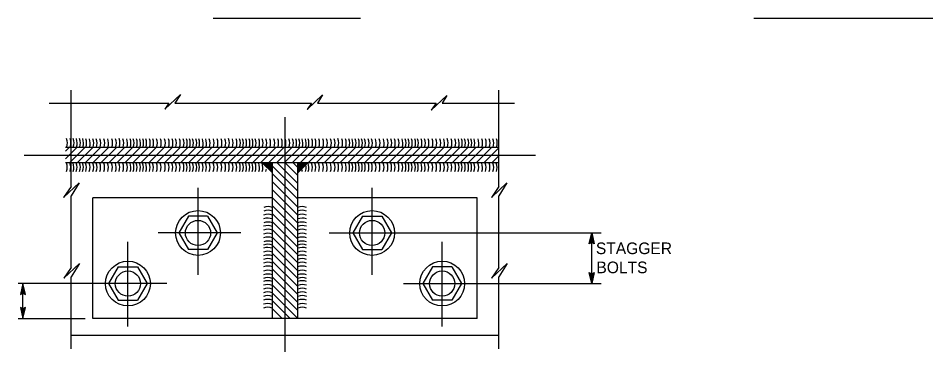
# Model space of a CAD drawing. Extents: x 0 to 2.83, y 0 to 1.83.
# Drawn here: x 1.269 to 2.185, y 0.852 to 1.187 of the extents above; entities that cross this region are included whole.
import ezdxf

# ---------------------------------------------------------------- set-up
doc = ezdxf.new("R2010")
doc.units = 0
for name, color, linetype in [('201 Center and Station Line', 7, 'Continuous'), ('212 Leaders and Dim Lines', 7, 'Continuous'), ('214 Text and Titles', 7, 'Continuous'), ('223 Existing Steel', 7, 'Continuous')]:
    doc.layers.add(name, color=color, linetype=linetype)

msp = doc.modelspace()

# ---------------------------------------------------------------- linework, layer by layer
at = {"layer": '201 Center and Station Line'}
for p, q in [((1.53622, 0.85194), (1.53622, 1.0874)), ((1.78718, 1.04892), (1.27496, 1.04892)), ((1.44904, 0.92893), (1.44904, 1.01628)), ((1.62341, 0.92893), (1.62341, 1.01628)), ((1.49206, 0.97111), (1.40907, 0.97111)), ((1.58039, 0.97111), (1.85272, 0.97111)), ((1.37883, 0.87716), (1.37883, 0.96236)), ((1.69362, 0.87716), (1.69362, 0.96236)), ((1.41775, 0.92033), (1.26903, 0.92033)), ((1.6547, 0.92033), (1.85272, 0.92033))]:
    msp.add_line(p, q, dxfattribs=at)
at = {"layer": '212 Leaders and Dim Lines'}
for p, q in [((1.84091, 0.96012), (1.84336, 0.97111)), ((1.84336, 0.97111), (1.84336, 0.97111)), ((1.84336, 0.97111), (1.8458, 0.96012)), ((1.84336, 0.92033), (1.84336, 0.97111)), ((1.84156, 0.96052), (1.84336, 0.96858)), ((1.84222, 0.96095), (1.84336, 0.96605)), ((1.84285, 0.96127), (1.84336, 0.96352)), ((1.84336, 0.96605), (1.84451, 0.96088)), ((1.84336, 0.96352), (1.84385, 0.96131)), ((1.84337, 0.96856), (1.84514, 0.96055)), ((1.84336, 0.96159), (1.84091, 0.96012)), ((1.84091, 0.96012), (1.84091, 0.96012)), ((1.8458, 0.96012), (1.84336, 0.96159)), ((1.8458, 0.96012), (1.8458, 0.96012)), ((1.84336, 0.92033), (1.84093, 0.93131)), ((1.84093, 0.93131), (1.84093, 0.93131)), ((1.84093, 0.93131), (1.84336, 0.92985)), ((1.84336, 0.92288), (1.84159, 0.93088)), ((1.84337, 0.92538), (1.84222, 0.93056)), ((1.84337, 0.92792), (1.84288, 0.93013)), ((1.84336, 0.92985), (1.84582, 0.93131)), ((1.84582, 0.93131), (1.84336, 0.92033)), ((1.84517, 0.93092), (1.84337, 0.92285)), ((1.84451, 0.93049), (1.84337, 0.92538)), ((1.84387, 0.93017), (1.84337, 0.92792)), ((1.84582, 0.93131), (1.84582, 0.93131)), ((1.27372, 0.92033), (1.27128, 0.90934)), ((1.27372, 0.91778), (1.27194, 0.90977)), ((1.27617, 0.90934), (1.27372, 0.92033)), ((1.27372, 0.92033), (1.27372, 0.92033)), ((1.27372, 0.88525), (1.27372, 0.92033)), ((1.27552, 0.90974), (1.27372, 0.9178)), ((1.84336, 0.92033), (1.84336, 0.92033)), ((1.27128, 0.90934), (1.27372, 0.91081)), ((1.27128, 0.90934), (1.27128, 0.90934)), ((1.27373, 0.91527), (1.27258, 0.9101)), ((1.27373, 0.91274), (1.27324, 0.91053)), ((1.27372, 0.91081), (1.27617, 0.90934)), ((1.27487, 0.91017), (1.27373, 0.91527)), ((1.27423, 0.91049), (1.27373, 0.91274)), ((1.27617, 0.90934), (1.27617, 0.90934)), ((1.27372, 0.89477), (1.27127, 0.89624)), ((1.27127, 0.89624), (1.27127, 0.89624)), ((1.27127, 0.89624), (1.27372, 0.88525)), ((1.27192, 0.89584), (1.27372, 0.88777)), ((1.27258, 0.89541), (1.27372, 0.89031)), ((1.27321, 0.89509), (1.27372, 0.89284)), ((1.27372, 0.88525), (1.27616, 0.89624)), ((1.27616, 0.89624), (1.27372, 0.89477)), ((1.27372, 0.89031), (1.27487, 0.89548)), ((1.27372, 0.89284), (1.27421, 0.89505)), ((1.27373, 0.8878), (1.2755, 0.8958)), ((1.27616, 0.89624), (1.27616, 0.89624)), ((1.26903, 0.88525), (1.33595, 0.88525)), ((1.27372, 0.88525), (1.27372, 0.88525))]:
    msp.add_line(p, q, dxfattribs=at)
at = {"layer": '214 Text and Titles'}
for p, q in [((1.46422, 1.1865), (1.61192, 1.1865)), ((2.0058, 1.1865), (2.18491, 1.1865))]:
    msp.add_line(p, q, dxfattribs=at)
at = {"layer": '223 Existing Steel'}
for p, q in [((1.32201, 1.01766), (1.32201, 1.11442)), ((1.41587, 1.09538), (1.43145, 1.11008)), ((1.43145, 1.11008), (1.42596, 1.10115)), ((1.55826, 1.09489), (1.57383, 1.10959)), ((1.57383, 1.10959), (1.56865, 1.10115)), ((1.6826, 1.09416), (1.69818, 1.10886)), ((1.69818, 1.10886), (1.69344, 1.10115)), ((1.75044, 1.01766), (1.75044, 1.11442)), ((1.30003, 1.10115), (1.41984, 1.10115)), ((1.41984, 1.10115), (1.41587, 1.09538)), ((1.42596, 1.10115), (1.56256, 1.10115)), ((1.56256, 1.10115), (1.55826, 1.09489)), ((1.56865, 1.10115), (1.68741, 1.10115)), ((1.68741, 1.10115), (1.6826, 1.09416)), ((1.69344, 1.10115), (1.76592, 1.10115)), ((1.75044, 1.05681), (1.31638, 1.05681)), ((1.31638, 1.04543), (1.32777, 1.05681)), ((1.31638, 1.05331), (1.31988, 1.05681)), ((1.32019, 1.04135), (1.33566, 1.05681)), ((1.32808, 1.04135), (1.34355, 1.05681)), ((1.33597, 1.04135), (1.35144, 1.05681)), ((1.34385, 1.04135), (1.35933, 1.05681)), ((1.35181, 1.04135), (1.36728, 1.05681)), ((1.35986, 1.04135), (1.37533, 1.05681)), ((1.36782, 1.04135), (1.38329, 1.05681)), ((1.37578, 1.04135), (1.39125, 1.05681)), ((1.38373, 1.04135), (1.39921, 1.05681)), ((1.39169, 1.04135), (1.40716, 1.05681)), ((1.39965, 1.04135), (1.41513, 1.05681)), ((1.4076, 1.04135), (1.42307, 1.05681)), ((1.41556, 1.04135), (1.43103, 1.05681)), ((1.42352, 1.04135), (1.43899, 1.05681)), ((1.43147, 1.04135), (1.44694, 1.05681)), ((1.43943, 1.04135), (1.4549, 1.05681)), ((1.44738, 1.04135), (1.46285, 1.05681)), ((1.45534, 1.04135), (1.47081, 1.05681)), ((1.46328, 1.04135), (1.47875, 1.05681)), ((1.47171, 1.04135), (1.48718, 1.05681)), ((1.47966, 1.04135), (1.49514, 1.05681)), ((1.48762, 1.04135), (1.50309, 1.05681)), ((1.49567, 1.04135), (1.51114, 1.05681)), ((1.50363, 1.04135), (1.5191, 1.05681)), ((1.51159, 1.04135), (1.52706, 1.05681)), ((1.51954, 1.04135), (1.53502, 1.05681)), ((1.5275, 1.04135), (1.54297, 1.05681)), ((1.53546, 1.04135), (1.55094, 1.05681)), ((1.54341, 1.04135), (1.55888, 1.05681)), ((1.55137, 1.04135), (1.56684, 1.05681)), ((1.55932, 1.04135), (1.5748, 1.05681)), ((1.56728, 1.04135), (1.58275, 1.05681)), ((1.57524, 1.04135), (1.59071, 1.05681)), ((1.58319, 1.04135), (1.59866, 1.05681)), ((1.59115, 1.04135), (1.60662, 1.05681)), ((1.59909, 1.04135), (1.61456, 1.05681)), ((1.60773, 1.04135), (1.6232, 1.05681)), ((1.61567, 1.04135), (1.63114, 1.05681)), ((1.6241, 1.04135), (1.63957, 1.05681)), ((1.63205, 1.04135), (1.64753, 1.05681)), ((1.64001, 1.04135), (1.65548, 1.05681)), ((1.64806, 1.04135), (1.66353, 1.05681)), ((1.65602, 1.04135), (1.67149, 1.05681)), ((1.66398, 1.04135), (1.67945, 1.05681)), ((1.67193, 1.04135), (1.68741, 1.05681)), ((1.67989, 1.04135), (1.69536, 1.05681)), ((1.68785, 1.04135), (1.70333, 1.05681)), ((1.6958, 1.04135), (1.71127, 1.05681)), ((1.70376, 1.04135), (1.71923, 1.05681)), ((1.71171, 1.04135), (1.72719, 1.05681)), ((1.71967, 1.04135), (1.73514, 1.05681)), ((1.72756, 1.04135), (1.74303, 1.05681)), ((1.73545, 1.04135), (1.75044, 1.05634)), ((1.74333, 1.04135), (1.75044, 1.04845)), ((1.75044, 1.04135), (1.31638, 1.04135)), ((1.51372, 1.04118), (1.52357, 1.03135)), ((1.51434, 1.04119), (1.52357, 1.03199)), ((1.51498, 1.04119), (1.52357, 1.03262)), ((1.51562, 1.04119), (1.52357, 1.03326)), ((1.51625, 1.04119), (1.52357, 1.0339)), ((1.51689, 1.04119), (1.52357, 1.03453)), ((1.51753, 1.04119), (1.52357, 1.03516)), ((1.51816, 1.04119), (1.52357, 1.0358)), ((1.5188, 1.04119), (1.52357, 1.03644)), ((1.51944, 1.04119), (1.52357, 1.03707)), ((1.52008, 1.04119), (1.52357, 1.03771)), ((1.52071, 1.04119), (1.52357, 1.03834)), ((1.52135, 1.04119), (1.52357, 1.03898)), ((1.52199, 1.04119), (1.52357, 1.03962)), ((1.52262, 1.04119), (1.52357, 1.04025)), ((1.52326, 1.04119), (1.52357, 1.04089)), ((1.52357, 0.88525), (1.52357, 1.04135)), ((1.54888, 1.01293), (1.52357, 1.03824)), ((1.54888, 1.02088), (1.52842, 1.04135)), ((1.54888, 1.02885), (1.53638, 1.04135)), ((1.54888, 1.0368), (1.54434, 1.04135)), ((1.54888, 0.88525), (1.54888, 1.04135)), ((1.55811, 1.04119), (1.54888, 1.03199)), ((1.55747, 1.04119), (1.54888, 1.03262)), ((1.55683, 1.04119), (1.54888, 1.03326)), ((1.5562, 1.04119), (1.54888, 1.0339)), ((1.55556, 1.04119), (1.54888, 1.03453)), ((1.55492, 1.04119), (1.54888, 1.03516)), ((1.55428, 1.04119), (1.54888, 1.0358)), ((1.55365, 1.04119), (1.54888, 1.03644)), ((1.55301, 1.04119), (1.54888, 1.03707)), ((1.55237, 1.04119), (1.54888, 1.03771)), ((1.55174, 1.04119), (1.54888, 1.03834)), ((1.5511, 1.04119), (1.54888, 1.03898)), ((1.55046, 1.04119), (1.54888, 1.03962)), ((1.54983, 1.04119), (1.54888, 1.04025)), ((1.54919, 1.04119), (1.54888, 1.04089)), ((1.55873, 1.04118), (1.54888, 1.03135)), ((1.54888, 1.00497), (1.52357, 1.03028)), ((1.31441, 1.00663), (1.32999, 1.02133)), ((1.32201, 1.01766), (1.31441, 1.00663)), ((1.32999, 1.02133), (1.32201, 1.00833)), ((1.54888, 0.99701), (1.52357, 1.02233)), ((1.74284, 1.00663), (1.75842, 1.02133)), ((1.75044, 1.01766), (1.74284, 1.00663)), ((1.75842, 1.02133), (1.75044, 1.00833)), ((1.32201, 0.9364), (1.32201, 1.00833)), ((1.54888, 0.98906), (1.52357, 1.01437)), ((1.75044, 0.9364), (1.75044, 1.00833)), ((1.34372, 0.88525), (1.34372, 1.00619)), ((1.52357, 1.00619), (1.34372, 1.00619)), ((1.54888, 0.98087), (1.52357, 1.00618)), ((1.72873, 1.00619), (1.54888, 1.00619)), ((1.72873, 0.88525), (1.72873, 1.00619)), ((1.54888, 0.97292), (1.52357, 0.99823)), ((1.54888, 0.96496), (1.52357, 0.99027)), ((1.43937, 0.98785), (1.4297, 0.97111)), ((1.4587, 0.98785), (1.43937, 0.98785)), ((1.4587, 0.98785), (1.46837, 0.97111)), ((1.54888, 0.957), (1.52357, 0.98232)), ((1.61375, 0.98785), (1.60408, 0.97111)), ((1.61375, 0.98785), (1.63308, 0.98785)), ((1.63308, 0.98785), (1.64275, 0.97111)), ((1.4297, 0.97111), (1.43937, 0.95437)), ((1.46837, 0.97111), (1.4587, 0.95437)), ((1.54888, 0.94905), (1.52357, 0.97436)), ((1.60408, 0.97111), (1.61375, 0.95437)), ((1.64275, 0.97111), (1.63308, 0.95437)), ((1.54888, 0.94118), (1.52357, 0.9665)), ((1.4587, 0.95437), (1.43937, 0.95437)), ((1.54888, 0.93323), (1.52357, 0.95854)), ((1.61375, 0.95437), (1.63308, 0.95437)), ((1.54888, 0.92528), (1.52357, 0.95059)), ((1.31469, 0.92578), (1.33027, 0.94048)), ((1.32201, 0.9364), (1.31469, 0.92578)), ((1.33027, 0.94048), (1.32201, 0.92702)), ((1.36916, 0.93707), (1.35949, 0.92033)), ((1.36916, 0.93707), (1.38849, 0.93707)), ((1.38849, 0.93707), (1.39816, 0.92033)), ((1.54888, 0.91732), (1.52357, 0.94263)), ((1.54888, 0.90936), (1.52357, 0.93468)), ((1.68396, 0.93707), (1.67429, 0.92033)), ((1.70329, 0.93707), (1.68396, 0.93707)), ((1.70329, 0.93707), (1.71296, 0.92033)), ((1.74313, 0.92578), (1.7587, 0.94048)), ((1.75044, 0.9364), (1.74313, 0.92578)), ((1.7587, 0.94048), (1.75044, 0.92702)), ((1.32201, 0.85497), (1.32201, 0.92702)), ((1.54888, 0.90141), (1.52357, 0.92672)), ((1.75044, 0.85497), (1.75044, 0.92702)), ((1.35949, 0.92033), (1.36916, 0.90359)), ((1.39816, 0.92033), (1.38849, 0.90359)), ((1.54888, 0.89346), (1.52357, 0.91877)), ((1.67429, 0.92033), (1.68396, 0.90359)), ((1.71296, 0.92033), (1.70329, 0.90359)), ((1.54913, 0.88525), (1.52357, 0.91082)), ((1.36916, 0.90359), (1.38849, 0.90359)), ((1.54118, 0.88525), (1.52357, 0.90286)), ((1.70329, 0.90359), (1.68396, 0.90359)), ((1.53322, 0.88525), (1.52357, 0.8949)), ((1.72873, 0.88525), (1.34372, 0.88525)), ((1.75044, 0.86838), (1.32201, 0.86838))]:
    msp.add_line(p, q, dxfattribs=at)
for centre, radius in [((1.44904, 0.97111), 0.02246), ((1.62341, 0.97111), 0.02246), ((1.44904, 0.97111), 0.01262), ((1.62341, 0.97111), 0.01262), ((1.37883, 0.92033), 0.02246), ((1.69362, 0.92033), 0.02246), ((1.37883, 0.92033), 0.01262), ((1.69362, 0.92033), 0.01262)]:
    msp.add_circle(centre, radius, dxfattribs=at)
for centre, start, end in [((1.3065, 1.06139), 339.57508, 21.61705), ((1.30998, 1.06139), 339.57508, 21.61705), ((1.31306, 1.06143), 339.57508, 21.61705), ((1.31624, 1.06139), 339.57508, 21.61705), ((1.31954, 1.06143), 339.57508, 21.61705), ((1.32258, 1.06143), 339.57508, 21.61705), ((1.32567, 1.0613), 339.57508, 21.61705), ((1.32928, 1.0613), 339.57508, 21.61705), ((1.3329, 1.06121), 339.57508, 21.61705), ((1.33625, 1.06121), 339.57508, 21.61705), ((1.33986, 1.06121), 339.57508, 21.61705), ((1.34387, 1.06134), 339.57508, 21.61705), ((1.34766, 1.06134), 339.57508, 21.61705), ((1.35167, 1.0613), 339.57508, 21.61705), ((1.35546, 1.0613), 339.57508, 21.61705), ((1.35908, 1.06139), 339.57508, 21.61705), ((1.36291, 1.06134), 339.57508, 21.61705), ((1.36666, 1.0613), 339.57508, 21.61705), ((1.37014, 1.0613), 339.57508, 21.61705), ((1.37322, 1.06134), 339.57508, 21.61705), ((1.3764, 1.0613), 339.57508, 21.61705), ((1.3797, 1.06134), 339.57508, 21.61705), ((1.38274, 1.06134), 339.57508, 21.61705), ((1.38583, 1.06121), 339.57508, 21.61705), ((1.38944, 1.06121), 339.57508, 21.61705), ((1.39279, 1.06121), 339.57508, 21.61705), ((1.39658, 1.0613), 339.57508, 21.61705), ((1.40046, 1.0613), 339.57508, 21.61705), ((1.4046, 1.0613), 339.57508, 21.61705), ((1.40844, 1.06134), 339.57508, 21.61705), ((1.4121, 1.0613), 339.57508, 21.61705), ((1.41571, 1.0613), 339.57508, 21.61705), ((1.4195, 1.0613), 339.57508, 21.61705), ((1.42329, 1.0613), 339.57508, 21.61705), ((1.42647, 1.0613), 339.57508, 21.61705), ((1.42955, 1.0613), 339.57508, 21.61705), ((1.43272, 1.0613), 339.57508, 21.61705), ((1.43607, 1.06134), 339.57508, 21.61705), ((1.43885, 1.0613), 339.57508, 21.61705), ((1.44246, 1.06121), 339.57508, 21.61705), ((1.44581, 1.06121), 339.57508, 21.61705), ((1.44943, 1.06121), 339.57508, 21.61705), ((1.45344, 1.06134), 339.57508, 21.61705), ((1.45723, 1.06134), 339.57508, 21.61705), ((1.46124, 1.0613), 339.57508, 21.61705), ((1.46503, 1.0613), 339.57508, 21.61705), ((1.46864, 1.06139), 339.57508, 21.61705), ((1.47248, 1.06134), 339.57508, 21.61705), ((1.47623, 1.0613), 339.57508, 21.61705), ((1.47971, 1.0613), 339.57508, 21.61705), ((1.48279, 1.06134), 339.57508, 21.61705), ((1.48597, 1.0613), 339.57508, 21.61705), ((1.48927, 1.06134), 339.57508, 21.61705), ((1.49231, 1.06134), 339.57508, 21.61705), ((1.4954, 1.06121), 339.57508, 21.61705), ((1.49901, 1.06121), 339.57508, 21.61705), ((1.50236, 1.06121), 339.57508, 21.61705), ((1.50615, 1.0613), 339.57508, 21.61705), ((1.51003, 1.0613), 339.57508, 21.61705), ((1.51417, 1.0613), 339.57508, 21.61705), ((1.51801, 1.06134), 339.57508, 21.61705), ((1.52167, 1.0613), 339.57508, 21.61705), ((1.52528, 1.0613), 339.57508, 21.61705), ((1.52907, 1.0613), 339.57508, 21.61705), ((1.53286, 1.0613), 339.57508, 21.61705), ((1.53603, 1.0613), 339.57508, 21.61705), ((1.53912, 1.0613), 339.57508, 21.61705), ((1.54229, 1.0613), 339.57508, 21.61705), ((1.54564, 1.06134), 339.57508, 21.61705), ((1.54842, 1.0613), 339.57508, 21.61705), ((1.55203, 1.06121), 339.57508, 21.61705), ((1.55538, 1.06121), 339.57508, 21.61705), ((1.559, 1.06121), 339.57508, 21.61705), ((1.56301, 1.06134), 339.57508, 21.61705), ((1.5668, 1.06134), 339.57508, 21.61705), ((1.57081, 1.0613), 339.57508, 21.61705), ((1.5746, 1.0613), 339.57508, 21.61705), ((1.57821, 1.06139), 339.57508, 21.61705), ((1.58205, 1.06134), 339.57508, 21.61705), ((1.58579, 1.0613), 339.57508, 21.61705), ((1.58928, 1.0613), 339.57508, 21.61705), ((1.59236, 1.06134), 339.57508, 21.61705), ((1.59553, 1.0613), 339.57508, 21.61705), ((1.59884, 1.06134), 339.57508, 21.61705), ((1.60188, 1.06134), 339.57508, 21.61705), ((1.60497, 1.06121), 339.57508, 21.61705), ((1.60858, 1.06121), 339.57508, 21.61705), ((1.61193, 1.06121), 339.57508, 21.61705), ((1.61572, 1.0613), 339.57508, 21.61705), ((1.6196, 1.0613), 339.57508, 21.61705), ((1.62374, 1.0613), 339.57508, 21.61705), ((1.62758, 1.06134), 339.57508, 21.61705), ((1.63123, 1.0613), 339.57508, 21.61705), ((1.63485, 1.0613), 339.57508, 21.61705), ((1.63864, 1.0613), 339.57508, 21.61705), ((1.64243, 1.0613), 339.57508, 21.61705), ((1.6456, 1.0613), 339.57508, 21.61705), ((1.64869, 1.0613), 339.57508, 21.61705), ((1.65186, 1.0613), 339.57508, 21.61705), ((1.65521, 1.06134), 339.57508, 21.61705), ((1.65799, 1.0613), 339.57508, 21.61705), ((1.6616, 1.06121), 339.57508, 21.61705), ((1.66495, 1.06121), 339.57508, 21.61705), ((1.66856, 1.06121), 339.57508, 21.61705), ((1.67257, 1.06134), 339.57508, 21.61705), ((1.67637, 1.06134), 339.57508, 21.61705), ((1.68038, 1.0613), 339.57508, 21.61705), ((1.68417, 1.0613), 339.57508, 21.61705), ((1.68778, 1.06139), 339.57508, 21.61705), ((1.69162, 1.06134), 339.57508, 21.61705), ((1.69536, 1.0613), 339.57508, 21.61705), ((1.69884, 1.0613), 339.57508, 21.61705), ((1.70193, 1.06134), 339.57508, 21.61705), ((1.7051, 1.0613), 339.57508, 21.61705), ((1.70841, 1.06134), 339.57508, 21.61705), ((1.71145, 1.06134), 339.57508, 21.61705), ((1.71453, 1.06121), 339.57508, 21.61705), ((1.71854, 1.06117), 339.57508, 21.61705), ((1.72233, 1.06117), 339.57508, 21.61705), ((1.72595, 1.06125), 339.57508, 21.61705), ((1.72978, 1.06121), 339.57508, 21.61705), ((1.73353, 1.06117), 339.57508, 21.61705), ((1.73701, 1.06117), 339.57508, 21.61705), ((1.30637, 1.03696), 339.57508, 21.61705), ((1.30985, 1.03696), 339.57508, 21.61705), ((1.31293, 1.037), 339.57508, 21.61705), ((1.31611, 1.03696), 339.57508, 21.61705), ((1.31941, 1.037), 339.57508, 21.61705), ((1.32245, 1.037), 339.57508, 21.61705), ((1.32554, 1.03687), 339.57508, 21.61705), ((1.32915, 1.03687), 339.57508, 21.61705), ((1.33277, 1.03678), 339.57508, 21.61705), ((1.33612, 1.03678), 339.57508, 21.61705), ((1.33973, 1.03678), 339.57508, 21.61705), ((1.34374, 1.03691), 339.57508, 21.61705), ((1.34753, 1.03691), 339.57508, 21.61705), ((1.35154, 1.03687), 339.57508, 21.61705), ((1.35533, 1.03687), 339.57508, 21.61705), ((1.35895, 1.03696), 339.57508, 21.61705), ((1.36278, 1.03691), 339.57508, 21.61705), ((1.36653, 1.03687), 339.57508, 21.61705), ((1.37001, 1.03687), 339.57508, 21.61705), ((1.3731, 1.03691), 339.57508, 21.61705), ((1.37627, 1.03687), 339.57508, 21.61705), ((1.37957, 1.03691), 339.57508, 21.61705), ((1.38262, 1.03691), 339.57508, 21.61705), ((1.3857, 1.03678), 339.57508, 21.61705), ((1.38931, 1.03678), 339.57508, 21.61705), ((1.39266, 1.03678), 339.57508, 21.61705), ((1.39645, 1.03687), 339.57508, 21.61705), ((1.40033, 1.03687), 339.57508, 21.61705), ((1.40448, 1.03687), 339.57508, 21.61705), ((1.40831, 1.03691), 339.57508, 21.61705), ((1.41197, 1.03687), 339.57508, 21.61705), ((1.41558, 1.03687), 339.57508, 21.61705), ((1.41937, 1.03687), 339.57508, 21.61705), ((1.42316, 1.03687), 339.57508, 21.61705), ((1.42634, 1.03687), 339.57508, 21.61705), ((1.42942, 1.03687), 339.57508, 21.61705), ((1.4326, 1.03687), 339.57508, 21.61705), ((1.43595, 1.03691), 339.57508, 21.61705), ((1.43872, 1.03687), 339.57508, 21.61705), ((1.44234, 1.03678), 339.57508, 21.61705), ((1.44569, 1.03678), 339.57508, 21.61705), ((1.4493, 1.03678), 339.57508, 21.61705), ((1.45331, 1.03691), 339.57508, 21.61705), ((1.4571, 1.03691), 339.57508, 21.61705), ((1.46111, 1.03687), 339.57508, 21.61705), ((1.4649, 1.03687), 339.57508, 21.61705), ((1.46852, 1.03696), 339.57508, 21.61705), ((1.47235, 1.03691), 339.57508, 21.61705), ((1.4761, 1.03687), 339.57508, 21.61705), ((1.47958, 1.03687), 339.57508, 21.61705), ((1.48266, 1.03691), 339.57508, 21.61705), ((1.48584, 1.03687), 339.57508, 21.61705), ((1.48914, 1.03691), 339.57508, 21.61705), ((1.49218, 1.03691), 339.57508, 21.61705), ((1.49527, 1.03678), 339.57508, 21.61705), ((1.49888, 1.03678), 339.57508, 21.61705), ((1.50223, 1.03678), 339.57508, 21.61705), ((1.50602, 1.03687), 339.57508, 351.79193), ((1.54551, 1.03691), 339.57508, 6.68038), ((1.54829, 1.03687), 339.57508, 21.61705), ((1.5519, 1.03678), 339.57508, 21.61705), ((1.55525, 1.03678), 339.57508, 21.61705), ((1.55887, 1.03678), 339.57508, 21.61705), ((1.56288, 1.03691), 339.57508, 21.61705), ((1.56667, 1.03691), 339.57508, 21.61705), ((1.57068, 1.03687), 339.57508, 21.61705), ((1.57447, 1.03687), 339.57508, 21.61705), ((1.57808, 1.03696), 339.57508, 21.61705), ((1.58192, 1.03691), 339.57508, 21.61705), ((1.58567, 1.03687), 339.57508, 21.61705), ((1.58915, 1.03687), 339.57508, 21.61705), ((1.59223, 1.03691), 339.57508, 21.61705), ((1.59541, 1.03687), 339.57508, 21.61705), ((1.59871, 1.03691), 339.57508, 21.61705), ((1.60175, 1.03691), 339.57508, 21.61705), ((1.60484, 1.03678), 339.57508, 21.61705), ((1.60845, 1.03678), 339.57508, 21.61705), ((1.6118, 1.03678), 339.57508, 21.61705), ((1.61559, 1.03687), 339.57508, 21.61705), ((1.61947, 1.03687), 339.57508, 21.61705), ((1.62361, 1.03687), 339.57508, 21.61705), ((1.62745, 1.03691), 339.57508, 21.61705), ((1.63111, 1.03687), 339.57508, 21.61705), ((1.63472, 1.03687), 339.57508, 21.61705), ((1.63851, 1.03687), 339.57508, 21.61705), ((1.6423, 1.03687), 339.57508, 21.61705), ((1.64547, 1.03687), 339.57508, 21.61705), ((1.64856, 1.03687), 339.57508, 21.61705), ((1.65173, 1.03687), 339.57508, 21.61705), ((1.65508, 1.03691), 339.57508, 21.61705), ((1.65786, 1.03687), 339.57508, 21.61705), ((1.66147, 1.03678), 339.57508, 21.61705), ((1.66482, 1.03678), 339.57508, 21.61705), ((1.66844, 1.03678), 339.57508, 21.61705), ((1.67245, 1.03691), 339.57508, 21.61705), ((1.67624, 1.03691), 339.57508, 21.61705), ((1.68025, 1.03687), 339.57508, 21.61705), ((1.68404, 1.03687), 339.57508, 21.61705), ((1.68765, 1.03696), 339.57508, 21.61705), ((1.69149, 1.03691), 339.57508, 21.61705), ((1.69523, 1.03687), 339.57508, 21.61705), ((1.69872, 1.03687), 339.57508, 21.61705), ((1.7018, 1.03691), 339.57508, 21.61705), ((1.70497, 1.03687), 339.57508, 21.61705), ((1.70828, 1.03691), 339.57508, 21.61705), ((1.71132, 1.03691), 339.57508, 21.61705), ((1.71441, 1.03678), 339.57508, 21.61705), ((1.71842, 1.03674), 339.57508, 21.61705), ((1.72221, 1.03674), 339.57508, 21.61705), ((1.72582, 1.03683), 339.57508, 21.61705), ((1.72966, 1.03678), 339.57508, 21.61705), ((1.7334, 1.03674), 339.57508, 21.61705), ((1.73688, 1.03674), 339.57508, 21.61705), ((1.54216, 1.03687), 339.57508, 349.50824), ((1.51911, 0.97802), 67.50426, 111.61705), ((1.51916, 0.98582), 67.73857, 111.61705), ((1.51916, 0.98203), 67.73857, 111.61705), ((1.55329, 0.98582), 68.38295, 112.26143), ((1.55329, 0.98203), 68.38295, 112.26143), ((1.55334, 0.97802), 68.38295, 112.49574), ((1.51911, 0.97423), 67.50426, 111.61705), ((1.51924, 0.97022), 68.19988, 111.61705), ((1.55334, 0.97423), 68.38295, 112.49574), ((1.55321, 0.97022), 68.38295, 111.80013), ((1.51909, 0.96682), 67.73857, 111.61705), ((1.51909, 0.96303), 67.73857, 111.61705), ((1.55336, 0.96682), 68.38295, 112.26143), ((1.55336, 0.96303), 68.38295, 112.26143), ((1.51904, 0.95902), 67.50426, 111.61705), ((1.51904, 0.95523), 67.50426, 111.61705), ((1.51918, 0.95122), 68.19988, 111.61705), ((1.55341, 0.95902), 68.38295, 112.49574), ((1.55341, 0.95523), 68.38295, 112.49574), ((1.55327, 0.95122), 68.38295, 111.80013), ((1.51902, 0.94795), 67.73857, 111.61705), ((1.51902, 0.94478), 67.73857, 111.61705), ((1.51902, 0.94099), 67.73857, 111.61705), ((1.55343, 0.94795), 68.38295, 112.26143), ((1.55343, 0.94478), 68.38295, 112.26143), ((1.55343, 0.94099), 68.38295, 112.26143), ((1.51902, 0.9372), 67.73857, 111.61705), ((1.51902, 0.93358), 67.73857, 111.61705), ((1.55343, 0.9372), 68.38295, 112.26143), ((1.55343, 0.93358), 68.38295, 112.26143), ((1.51897, 0.92993), 67.51043, 111.61705), ((1.51902, 0.92609), 67.73857, 111.61705), ((1.55347, 0.92993), 68.38295, 112.48957), ((1.55343, 0.92609), 68.38295, 112.26143), ((1.51895, 0.91459), 67.73857, 111.61705), ((1.51902, 0.92195), 67.74473, 111.61705), ((1.51902, 0.91807), 67.73857, 111.61705), ((1.55343, 0.92195), 68.38295, 112.25527), ((1.55343, 0.91807), 68.38295, 112.26143), ((1.5535, 0.91459), 68.38295, 112.26143), ((1.51895, 0.91142), 67.73857, 111.61705), ((1.51895, 0.90762), 67.73857, 111.61705), ((1.5535, 0.91142), 68.38295, 112.26143), ((1.5535, 0.90762), 68.38295, 112.26143), ((1.51891, 0.89656), 67.51043, 111.61705), ((1.51895, 0.90383), 67.73857, 111.61705), ((1.51895, 0.90022), 67.73857, 111.61705), ((1.5535, 0.90383), 68.38295, 112.26143), ((1.5535, 0.90022), 68.38295, 112.26143), ((1.55354, 0.89656), 68.38295, 112.48957), ((1.51895, 0.89273), 67.73857, 111.61705), ((1.51895, 0.88858), 67.74473, 111.61705), ((1.5535, 0.89273), 68.38295, 112.26143), ((1.5535, 0.88858), 68.38295, 112.25527), ((1.51895, 0.88471), 67.73857, 111.61705), ((1.5535, 0.88471), 68.38295, 112.26143)]:
    msp.add_arc(centre, 0.01178, start, end, dxfattribs=at)

# ---------------------------------------------------------------- texts
at = {"layer": '214 Text and Titles'}
for s, p in [('STAGGER', (1.84755, 0.94987)), ('BOLTS', (1.84809, 0.93074))]:
    msp.add_text(s, height=0.011667, dxfattribs=at).set_placement(p)

doc.saveas('drawing.dxf')
